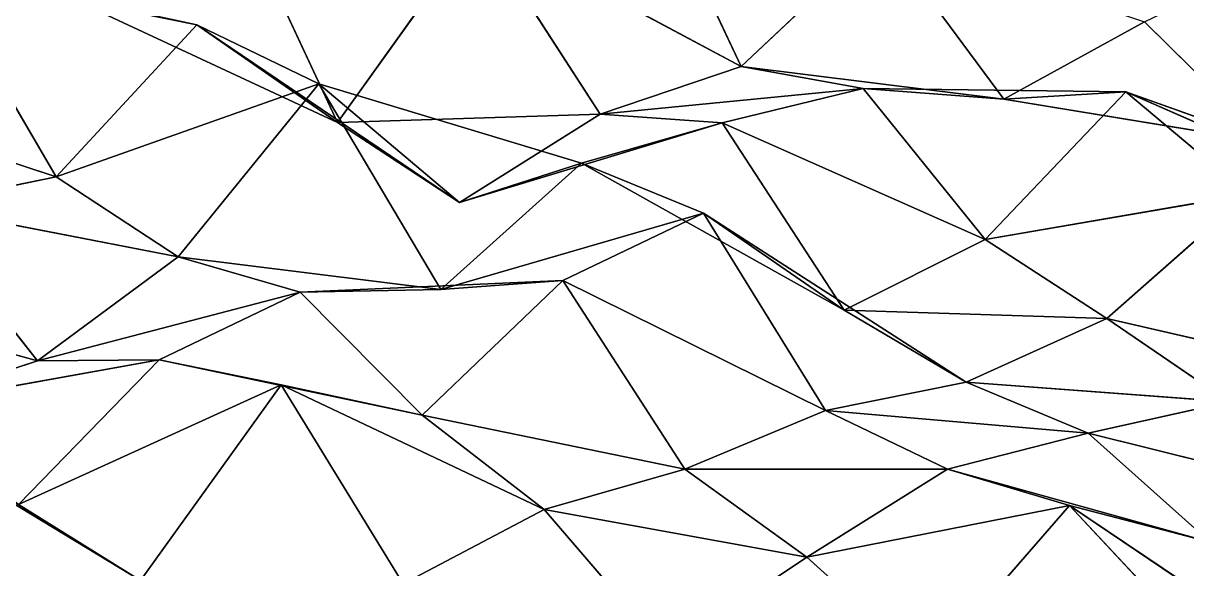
# Model space of a CAD drawing. Header units: metres. Extents: x -3703 to 431, y -1555 to 134.
# Drawn here: x -2952.1 to -2841.1, y -1311.1 to -1259 of the extents above; entities that cross this region are included whole.
import ezdxf

# ---------------------------------------------------------------- set-up
doc = ezdxf.new("R2010")
doc.units = ezdxf.units.M

msp = doc.modelspace()

# ---------------------------------------------------------------- linework, layer by layer
for p, q in [((-2895.2612, -1238.3741, -6499.8037), (-2883.6335, -1263.1549, -6534.59)), ((-2883.6335, -1263.1549, -6534.59), (-2895.2612, -1238.3741, -6499.8037)), ((-2933.7214, -1243.5813, -6513.304), (-2922.094, -1268.4979, -6548.059)), ((-2922.094, -1268.4979, -6548.059), (-2933.7214, -1243.5813, -6513.304)), ((-2908.6775, -1249.7096, -6524.765), (-2922.094, -1268.4979, -6548.059)), ((-2922.094, -1268.4979, -6548.059), (-2908.6775, -1249.7096, -6524.765)), ((-2883.6335, -1263.1549, -6534.59), (-2908.6775, -1249.7096, -6524.765)), ((-2908.6775, -1249.7096, -6524.765), (-2897.05, -1267.7, -6561.069)), ((-2897.05, -1267.7, -6561.069), (-2908.6775, -1249.7096, -6524.765)), ((-2908.6775, -1249.7096, -6524.765), (-2883.6335, -1263.1549, -6534.59)), ((-2870.217, -1250.5234, -6509.9185), (-2883.6335, -1263.1549, -6534.59)), ((-2883.6335, -1263.1549, -6534.59), (-2870.217, -1250.5234, -6509.9185)), ((-2870.217, -1250.5234, -6509.9185), (-2858.5894, -1266.2579, -6546.727)), ((-2858.5894, -1266.2579, -6546.727), (-2870.217, -1250.5234, -6509.9185)), ((-2935.5105, -1259.1693, -6577.6406), (-2960.5544, -1253.7628, -6566.018)), ((-2960.5544, -1253.7628, -6566.018), (-2948.9268, -1273.6763, -6601.892)), ((-2948.9268, -1273.6763, -6601.892), (-2960.5544, -1253.7628, -6566.018)), ((-2960.5544, -1253.7628, -6566.018), (-2935.5105, -1259.1693, -6577.6406)), ((-2922.094, -1268.4979, -6548.059), (-2947.138, -1256.8041, -6537.843)), ((-2947.138, -1256.8041, -6537.843), (-2935.5105, -1259.1693, -6577.6406)), ((-2935.5105, -1259.1693, -6577.6406), (-2947.138, -1256.8041, -6537.843)), ((-2947.138, -1256.8041, -6537.843), (-2922.094, -1268.4979, -6548.059)), ((-2935.5105, -1259.1693, -6577.6406), (-2948.9268, -1273.6763, -6601.892)), ((-2948.9268, -1273.6763, -6601.892), (-2935.5105, -1259.1693, -6577.6406)), ((-2922.094, -1268.4979, -6548.059), (-2935.5105, -1259.1693, -6577.6406)), ((-2910.4666, -1276.1294, -6586.679), (-2935.5105, -1259.1693, -6577.6406)), ((-2935.5105, -1259.1693, -6577.6406), (-2922.094, -1268.4979, -6548.059)), ((-2935.5105, -1259.1693, -6577.6406), (-2923.8826, -1264.824, -6616.7026)), ((-2923.8826, -1264.824, -6616.7026), (-2935.5105, -1259.1693, -6577.6406)), ((-2935.5105, -1259.1693, -6577.6406), (-2910.4666, -1276.1294, -6586.679)), ((-2845.173, -1258.8928, -6520.8784), (-2858.5894, -1266.2579, -6546.727)), ((-2858.5894, -1266.2579, -6546.727), (-2845.173, -1258.8928, -6520.8784)), ((-2845.173, -1258.8928, -6520.8784), (-2833.5454, -1270.3839, -6558.6357)), ((-2833.5454, -1270.3839, -6558.6357), (-2845.173, -1258.8928, -6520.8784)), ((-2883.6335, -1263.1549, -6534.59), (-2897.05, -1267.7, -6561.069)), ((-2897.05, -1267.7, -6561.069), (-2883.6335, -1263.1549, -6534.59)), ((-2858.5894, -1266.2579, -6546.727), (-2883.6335, -1263.1549, -6534.59)), ((-2883.6335, -1263.1549, -6534.59), (-2872.0059, -1265.2429, -6574.449)), ((-2872.0059, -1265.2429, -6574.449), (-2883.6335, -1263.1549, -6534.59)), ((-2883.6335, -1263.1549, -6534.59), (-2858.5894, -1266.2579, -6546.727)), ((-2948.9268, -1273.6763, -6601.892), (-2973.9707, -1265.4083, -6590.9097)), ((-2973.9707, -1265.4083, -6590.9097), (-2948.9268, -1273.6763, -6601.892)), ((-2923.8826, -1264.824, -6616.7026), (-2948.9268, -1273.6763, -6601.892)), ((-2948.9268, -1273.6763, -6601.892), (-2923.8826, -1264.824, -6616.7026)), ((-2923.8826, -1264.824, -6616.7026), (-2937.299, -1281.294, -6640.515)), ((-2937.299, -1281.294, -6640.515), (-2923.8826, -1264.824, -6616.7026)), ((-2910.4666, -1276.1294, -6586.679), (-2923.8826, -1264.824, -6616.7026)), ((-2898.8386, -1272.3795, -6627.844), (-2923.8826, -1264.824, -6616.7026)), ((-2923.8826, -1264.824, -6616.7026), (-2910.4666, -1276.1294, -6586.679)), ((-2923.8826, -1264.824, -6616.7026), (-2912.2551, -1284.4211, -6652.647)), ((-2912.2551, -1284.4211, -6652.647), (-2923.8826, -1264.824, -6616.7026)), ((-2923.8826, -1264.824, -6616.7026), (-2898.8386, -1272.3795, -6627.844)), ((-2872.0059, -1265.2429, -6574.449), (-2897.05, -1267.7, -6561.069)), ((-2897.05, -1267.7, -6561.069), (-2872.0059, -1265.2429, -6574.449)), ((-2872.0059, -1265.2429, -6574.449), (-2885.4224, -1268.5199, -6601.212)), ((-2885.4224, -1268.5199, -6601.212), (-2872.0059, -1265.2429, -6574.449)), ((-2858.5894, -1266.2579, -6546.727), (-2872.0059, -1265.2429, -6574.449)), ((-2846.962, -1265.5667, -6587.2085), (-2872.0059, -1265.2429, -6574.449)), ((-2872.0059, -1265.2429, -6574.449), (-2858.5894, -1266.2579, -6546.727)), ((-2872.0059, -1265.2429, -6574.449), (-2860.3784, -1279.656, -6611.553)), ((-2860.3784, -1279.656, -6611.553), (-2872.0059, -1265.2429, -6574.449)), ((-2872.0059, -1265.2429, -6574.449), (-2846.962, -1265.5667, -6587.2085)), ((-2846.962, -1265.5667, -6587.2085), (-2860.3784, -1279.656, -6611.553)), ((-2860.3784, -1279.656, -6611.553), (-2846.962, -1265.5667, -6587.2085)), ((-2858.5894, -1266.2579, -6546.727), (-2846.962, -1265.5667, -6587.2085)), ((-2846.962, -1265.5667, -6587.2085), (-2858.5894, -1266.2579, -6546.727)), ((-2833.5454, -1270.3839, -6558.6357), (-2858.5894, -1266.2579, -6546.727)), ((-2858.5894, -1266.2579, -6546.727), (-2833.5454, -1270.3839, -6558.6357)), ((-2833.5454, -1270.3839, -6558.6357), (-2846.962, -1265.5667, -6587.2085)), ((-2821.918, -1276.571, -6597.5786), (-2846.962, -1265.5667, -6587.2085)), ((-2846.962, -1265.5667, -6587.2085), (-2833.5454, -1270.3839, -6558.6357)), ((-2846.962, -1265.5667, -6587.2085), (-2835.3345, -1275.3444, -6625.3486)), ((-2835.3345, -1275.3444, -6625.3486), (-2846.962, -1265.5667, -6587.2085)), ((-2846.962, -1265.5667, -6587.2085), (-2821.918, -1276.571, -6597.5786)), ((-2897.05, -1267.7, -6561.069), (-2922.094, -1268.4979, -6548.059)), ((-2922.094, -1268.4979, -6548.059), (-2897.05, -1267.7, -6561.069)), ((-2922.094, -1268.4979, -6548.059), (-2910.4666, -1276.1294, -6586.679)), ((-2910.4666, -1276.1294, -6586.679), (-2922.094, -1268.4979, -6548.059)), ((-2897.05, -1267.7, -6561.069), (-2910.4666, -1276.1294, -6586.679)), ((-2910.4666, -1276.1294, -6586.679), (-2897.05, -1267.7, -6561.069)), ((-2885.4224, -1268.5199, -6601.212), (-2910.4666, -1276.1294, -6586.679)), ((-2910.4666, -1276.1294, -6586.679), (-2885.4224, -1268.5199, -6601.212)), ((-2885.4224, -1268.5199, -6601.212), (-2898.8386, -1272.3795, -6627.844)), ((-2898.8386, -1272.3795, -6627.844), (-2885.4224, -1268.5199, -6601.212)), ((-2897.05, -1267.7, -6561.069), (-2885.4224, -1268.5199, -6601.212)), ((-2885.4224, -1268.5199, -6601.212), (-2897.05, -1267.7, -6561.069)), ((-2860.3784, -1279.656, -6611.553), (-2885.4224, -1268.5199, -6601.212)), ((-2885.4224, -1268.5199, -6601.212), (-2873.7947, -1286.4033, -6637.5396)), ((-2873.7947, -1286.4033, -6637.5396), (-2885.4224, -1268.5199, -6601.212)), ((-2885.4224, -1268.5199, -6601.212), (-2860.3784, -1279.656, -6611.553)), ((-2898.8386, -1272.3795, -6627.844), (-2912.2551, -1284.4211, -6652.647)), ((-2912.2551, -1284.4211, -6652.647), (-2898.8386, -1272.3795, -6627.844)), ((-2910.4666, -1276.1294, -6586.679), (-2898.8386, -1272.3795, -6627.844)), ((-2898.8386, -1272.3795, -6627.844), (-2910.4666, -1276.1294, -6586.679)), ((-2873.7947, -1286.4033, -6637.5396), (-2898.8386, -1272.3795, -6627.844)), ((-2898.8386, -1272.3795, -6627.844), (-2887.2112, -1277.1488, -6667.1045)), ((-2887.2112, -1277.1488, -6667.1045), (-2898.8386, -1272.3795, -6627.844)), ((-2898.8386, -1272.3795, -6627.844), (-2873.7947, -1286.4033, -6637.5396)), ((-2948.9268, -1273.6763, -6601.892), (-2962.3433, -1276.4563, -6628.7656)), ((-2962.3433, -1276.4563, -6628.7656), (-2948.9268, -1273.6763, -6601.892)), ((-2948.9268, -1273.6763, -6601.892), (-2937.299, -1281.294, -6640.515)), ((-2937.299, -1281.294, -6640.515), (-2948.9268, -1273.6763, -6601.892)), ((-2835.3345, -1275.3444, -6625.3486), (-2860.3784, -1279.656, -6611.553)), ((-2860.3784, -1279.656, -6611.553), (-2835.3345, -1275.3444, -6625.3486)), ((-2835.3345, -1275.3444, -6625.3486), (-2848.7507, -1287.1956, -6650.194)), ((-2848.7507, -1287.1956, -6650.194), (-2835.3345, -1275.3444, -6625.3486)), ((-2937.299, -1281.294, -6640.515), (-2962.3433, -1276.4563, -6628.7656)), ((-2962.3433, -1276.4563, -6628.7656), (-2950.7156, -1291.2225, -6665.791)), ((-2950.7156, -1291.2225, -6665.791), (-2962.3433, -1276.4563, -6628.7656)), ((-2962.3433, -1276.4563, -6628.7656), (-2937.299, -1281.294, -6640.515)), ((-2887.2112, -1277.1488, -6667.1045), (-2912.2551, -1284.4211, -6652.647)), ((-2912.2551, -1284.4211, -6652.647), (-2887.2112, -1277.1488, -6667.1045)), ((-2887.2112, -1277.1488, -6667.1045), (-2900.6274, -1283.5677, -6693.165)), ((-2900.6274, -1283.5677, -6693.165), (-2887.2112, -1277.1488, -6667.1045)), ((-2873.7947, -1286.4033, -6637.5396), (-2887.2112, -1277.1488, -6667.1045)), ((-2862.1672, -1293.266, -6676.3315), (-2887.2112, -1277.1488, -6667.1045)), ((-2887.2112, -1277.1488, -6667.1045), (-2873.7947, -1286.4033, -6637.5396)), ((-2887.2112, -1277.1488, -6667.1045), (-2875.5835, -1295.9784, -6703.221)), ((-2875.5835, -1295.9784, -6703.221), (-2887.2112, -1277.1488, -6667.1045)), ((-2887.2112, -1277.1488, -6667.1045), (-2862.1672, -1293.266, -6676.3315)), ((-2860.3784, -1279.656, -6611.553), (-2873.7947, -1286.4033, -6637.5396)), ((-2873.7947, -1286.4033, -6637.5396), (-2860.3784, -1279.656, -6611.553)), ((-2860.3784, -1279.656, -6611.553), (-2848.7507, -1287.1956, -6650.194)), ((-2848.7507, -1287.1956, -6650.194), (-2860.3784, -1279.656, -6611.553)), ((-2937.299, -1281.294, -6640.515), (-2950.7156, -1291.2225, -6665.791)), ((-2950.7156, -1291.2225, -6665.791), (-2937.299, -1281.294, -6640.515)), ((-2912.2551, -1284.4211, -6652.647), (-2937.299, -1281.294, -6640.515)), ((-2937.299, -1281.294, -6640.515), (-2925.6714, -1284.691, -6680.0825)), ((-2925.6714, -1284.691, -6680.0825), (-2937.299, -1281.294, -6640.515)), ((-2937.299, -1281.294, -6640.515), (-2912.2551, -1284.4211, -6652.647)), ((-2900.6274, -1283.5677, -6693.165), (-2925.6714, -1284.691, -6680.0825)), ((-2925.6714, -1284.691, -6680.0825), (-2900.6274, -1283.5677, -6693.165)), ((-2900.6274, -1283.5677, -6693.165), (-2914.044, -1296.4164, -6717.787)), ((-2914.044, -1296.4164, -6717.787), (-2900.6274, -1283.5677, -6693.165)), ((-2912.2551, -1284.4211, -6652.647), (-2900.6274, -1283.5677, -6693.165)), ((-2900.6274, -1283.5677, -6693.165), (-2912.2551, -1284.4211, -6652.647)), ((-2875.5835, -1295.9784, -6703.221), (-2900.6274, -1283.5677, -6693.165)), ((-2900.6274, -1283.5677, -6693.165), (-2889, -1301.5704, -6729.466)), ((-2889, -1301.5704, -6729.466), (-2900.6274, -1283.5677, -6693.165)), ((-2900.6274, -1283.5677, -6693.165), (-2875.5835, -1295.9784, -6703.221)), ((-2950.7156, -1291.2225, -6665.791), (-2975.7595, -1284.3314, -6654.5005)), ((-2975.7595, -1284.3314, -6654.5005), (-2950.7156, -1291.2225, -6665.791)), ((-2925.6714, -1284.691, -6680.0825), (-2950.7156, -1291.2225, -6665.791)), ((-2950.7156, -1291.2225, -6665.791), (-2925.6714, -1284.691, -6680.0825)), ((-2925.6714, -1284.691, -6680.0825), (-2939.088, -1291.1296, -6706.138)), ((-2939.088, -1291.1296, -6706.138), (-2925.6714, -1284.691, -6680.0825)), ((-2912.2551, -1284.4211, -6652.647), (-2925.6714, -1284.691, -6680.0825)), ((-2925.6714, -1284.691, -6680.0825), (-2912.2551, -1284.4211, -6652.647)), ((-2925.6714, -1284.691, -6680.0825), (-2914.044, -1296.4164, -6717.787)), ((-2914.044, -1296.4164, -6717.787), (-2925.6714, -1284.691, -6680.0825)), ((-2848.7507, -1287.1956, -6650.194), (-2873.7947, -1286.4033, -6637.5396)), ((-2873.7947, -1286.4033, -6637.5396), (-2862.1672, -1293.266, -6676.3315)), ((-2862.1672, -1293.266, -6676.3315), (-2873.7947, -1286.4033, -6637.5396)), ((-2873.7947, -1286.4033, -6637.5396), (-2848.7507, -1287.1956, -6650.194)), ((-2848.7507, -1287.1956, -6650.194), (-2862.1672, -1293.266, -6676.3315)), ((-2862.1672, -1293.266, -6676.3315), (-2848.7507, -1287.1956, -6650.194)), ((-2823.7068, -1292.9878, -6661.73), (-2848.7507, -1287.1956, -6650.194)), ((-2848.7507, -1287.1956, -6650.194), (-2837.1233, -1295.1366, -6688.7446)), ((-2837.1233, -1295.1366, -6688.7446), (-2848.7507, -1287.1956, -6650.194)), ((-2848.7507, -1287.1956, -6650.194), (-2823.7068, -1292.9878, -6661.73)), ((-2939.088, -1291.1296, -6706.138), (-2964.132, -1295.639, -6692.299)), ((-2964.132, -1295.639, -6692.299), (-2939.088, -1291.1296, -6706.138)), ((-2950.7156, -1291.2225, -6665.791), (-2964.132, -1295.639, -6692.299)), ((-2964.132, -1295.639, -6692.299), (-2950.7156, -1291.2225, -6665.791)), ((-2939.088, -1291.1296, -6706.138), (-2952.5044, -1304.944, -6730.5444)), ((-2952.5044, -1304.944, -6730.5444), (-2939.088, -1291.1296, -6706.138)), ((-2950.7156, -1291.2225, -6665.791), (-2939.088, -1291.1296, -6706.138)), ((-2939.088, -1291.1296, -6706.138), (-2950.7156, -1291.2225, -6665.791)), ((-2914.044, -1296.4164, -6717.787), (-2939.088, -1291.1296, -6706.138)), ((-2939.088, -1291.1296, -6706.138), (-2927.4604, -1293.5256, -6745.929)), ((-2927.4604, -1293.5256, -6745.929), (-2939.088, -1291.1296, -6706.138)), ((-2939.088, -1291.1296, -6706.138), (-2914.044, -1296.4164, -6717.787)), ((-2927.4604, -1293.5256, -6745.929), (-2952.5044, -1304.944, -6730.5444)), ((-2952.5044, -1304.944, -6730.5444), (-2927.4604, -1293.5256, -6745.929)), ((-2927.4604, -1293.5256, -6745.929), (-2940.8767, -1312.1635, -6769.257)), ((-2940.8767, -1312.1635, -6769.257), (-2927.4604, -1293.5256, -6745.929)), ((-2914.044, -1296.4164, -6717.787), (-2927.4604, -1293.5256, -6745.929)), ((-2902.4165, -1305.4084, -6756.103), (-2927.4604, -1293.5256, -6745.929)), ((-2927.4604, -1293.5256, -6745.929), (-2914.044, -1296.4164, -6717.787)), ((-2927.4604, -1293.5256, -6745.929), (-2915.8328, -1312.4867, -6782.0156)), ((-2915.8328, -1312.4867, -6782.0156), (-2927.4604, -1293.5256, -6745.929)), ((-2927.4604, -1293.5256, -6745.929), (-2902.4165, -1305.4084, -6756.103)), ((-2862.1672, -1293.266, -6676.3315), (-2875.5835, -1295.9784, -6703.221)), ((-2875.5835, -1295.9784, -6703.221), (-2862.1672, -1293.266, -6676.3315)), ((-2837.1233, -1295.1366, -6688.7446), (-2862.1672, -1293.266, -6676.3315)), ((-2862.1672, -1293.266, -6676.3315), (-2850.5396, -1298.1274, -6715.572)), ((-2850.5396, -1298.1274, -6715.572), (-2862.1672, -1293.266, -6676.3315)), ((-2862.1672, -1293.266, -6676.3315), (-2837.1233, -1295.1366, -6688.7446)), ((-2837.1233, -1295.1366, -6688.7446), (-2850.5396, -1298.1274, -6715.572)), ((-2850.5396, -1298.1274, -6715.572), (-2837.1233, -1295.1366, -6688.7446)), ((-2889, -1301.5704, -6729.466), (-2914.044, -1296.4164, -6717.787)), ((-2914.044, -1296.4164, -6717.787), (-2902.4165, -1305.4084, -6756.103)), ((-2902.4165, -1305.4084, -6756.103), (-2914.044, -1296.4164, -6717.787)), ((-2914.044, -1296.4164, -6717.787), (-2889, -1301.5704, -6729.466)), ((-2875.5835, -1295.9784, -6703.221), (-2889, -1301.5704, -6729.466)), ((-2889, -1301.5704, -6729.466), (-2875.5835, -1295.9784, -6703.221)), ((-2850.5396, -1298.1274, -6715.572), (-2875.5835, -1295.9784, -6703.221)), ((-2875.5835, -1295.9784, -6703.221), (-2863.956, -1301.5518, -6742.3013)), ((-2863.956, -1301.5518, -6742.3013), (-2875.5835, -1295.9784, -6703.221)), ((-2875.5835, -1295.9784, -6703.221), (-2850.5396, -1298.1274, -6715.572)), ((-2940.8767, -1312.1635, -6769.257), (-2965.9207, -1297.0089, -6759.8145)), ((-2965.9207, -1297.0089, -6759.8145), (-2940.8767, -1312.1635, -6769.257)), ((-2850.5396, -1298.1274, -6715.572), (-2863.956, -1301.5518, -6742.3013)), ((-2863.956, -1301.5518, -6742.3013), (-2850.5396, -1298.1274, -6715.572)), ((-2825.4956, -1304.3486, -6727.0117), (-2850.5396, -1298.1274, -6715.572)), ((-2850.5396, -1298.1274, -6715.572), (-2838.912, -1308.5192, -6753.5747)), ((-2838.912, -1308.5192, -6753.5747), (-2850.5396, -1298.1274, -6715.572)), ((-2850.5396, -1298.1274, -6715.572), (-2825.4956, -1304.3486, -6727.0117)), ((-2889, -1301.5704, -6729.466), (-2902.4165, -1305.4084, -6756.103)), ((-2902.4165, -1305.4084, -6756.103), (-2889, -1301.5704, -6729.466)), ((-2863.956, -1301.5518, -6742.3013), (-2889, -1301.5704, -6729.466)), ((-2889, -1301.5704, -6729.466), (-2863.956, -1301.5518, -6742.3013)), ((-2889, -1301.5704, -6729.466), (-2877.3726, -1309.9485, -6767.919)), ((-2877.3726, -1309.9485, -6767.919), (-2889, -1301.5704, -6729.466)), ((-2863.956, -1301.5518, -6742.3013), (-2877.3726, -1309.9485, -6767.919)), ((-2877.3726, -1309.9485, -6767.919), (-2863.956, -1301.5518, -6742.3013)), ((-2838.912, -1308.5192, -6753.5747), (-2863.956, -1301.5518, -6742.3013)), ((-2863.956, -1301.5518, -6742.3013), (-2852.3286, -1305.0265, -6781.851)), ((-2852.3286, -1305.0265, -6781.851), (-2863.956, -1301.5518, -6742.3013)), ((-2863.956, -1301.5518, -6742.3013), (-2838.912, -1308.5192, -6753.5747)), ((-2952.5044, -1304.944, -6730.5444), (-2940.8767, -1312.1635, -6769.257)), ((-2940.8767, -1312.1635, -6769.257), (-2952.5044, -1304.944, -6730.5444)), ((-2852.3286, -1305.0265, -6781.851), (-2877.3726, -1309.9485, -6767.919)), ((-2877.3726, -1309.9485, -6767.919), (-2852.3286, -1305.0265, -6781.851)), ((-2852.3286, -1305.0265, -6781.851), (-2865.7449, -1320.44, -6805.9)), ((-2865.7449, -1320.44, -6805.9), (-2852.3286, -1305.0265, -6781.851)), ((-2838.912, -1308.5192, -6753.5747), (-2852.3286, -1305.0265, -6781.851)), ((-2827.2847, -1321.882, -6790.913), (-2852.3286, -1305.0265, -6781.851)), ((-2852.3286, -1305.0265, -6781.851), (-2838.912, -1308.5192, -6753.5747)), ((-2852.3286, -1305.0265, -6781.851), (-2840.701, -1317.4501, -6819.3994)), ((-2840.701, -1317.4501, -6819.3994), (-2852.3286, -1305.0265, -6781.851)), ((-2852.3286, -1305.0265, -6781.851), (-2827.2847, -1321.882, -6790.913)), ((-2902.4165, -1305.4084, -6756.103), (-2915.8328, -1312.4867, -6782.0156)), ((-2915.8328, -1312.4867, -6782.0156), (-2902.4165, -1305.4084, -6756.103)), ((-2877.3726, -1309.9485, -6767.919), (-2902.4165, -1305.4084, -6756.103)), ((-2902.4165, -1305.4084, -6756.103), (-2890.7888, -1318.9073, -6793.411)), ((-2890.7888, -1318.9073, -6793.411), (-2902.4165, -1305.4084, -6756.103)), ((-2902.4165, -1305.4084, -6756.103), (-2877.3726, -1309.9485, -6767.919)), ((-2877.3726, -1309.9485, -6767.919), (-2890.7888, -1318.9073, -6793.411)), ((-2890.7888, -1318.9073, -6793.411), (-2877.3726, -1309.9485, -6767.919)), ((-2877.3726, -1309.9485, -6767.919), (-2865.7449, -1320.44, -6805.9)), ((-2865.7449, -1320.44, -6805.9), (-2877.3726, -1309.9485, -6767.919))]:
    msp.add_line(p, q)
for points in [[(-2895.2612, -1238.3741, -6499.8037), (-2883.6335, -1263.1549, -6534.59), (-2908.6775, -1249.7096, -6524.765), (-2908.6775, -1249.7095, -6524.765)], [(-2883.6335, -1263.1549, -6534.59), (-2895.2612, -1238.3741, -6499.8037), (-2870.217, -1250.5234, -6509.9185), (-2870.217, -1250.5233, -6509.9185)], [(-2933.7214, -1243.5813, -6513.304), (-2922.094, -1268.4979, -6548.059), (-2947.138, -1256.8041, -6537.843), (-2947.138, -1256.804, -6537.843)], [(-2922.094, -1268.4979, -6548.059), (-2933.7214, -1243.5813, -6513.304), (-2908.6775, -1249.7096, -6524.765), (-2908.6775, -1249.7095, -6524.765)], [(-2833.5454, -1270.3839, -6558.6357), (-2845.173, -1258.8928, -6520.8784), (-2820.1292, -1246.8057, -6536.412), (-2820.1292, -1246.8055, -6536.412)], [(-2908.6775, -1249.7096, -6524.765), (-2897.05, -1267.7, -6561.069), (-2922.094, -1268.4979, -6548.059), (-2922.094, -1268.4978, -6548.059)], [(-2897.05, -1267.7, -6561.069), (-2908.6775, -1249.7096, -6524.765), (-2883.6335, -1263.1549, -6534.59), (-2883.6335, -1263.1548, -6534.59)], [(-2870.217, -1250.5234, -6509.9185), (-2858.5894, -1266.2579, -6546.727), (-2883.6335, -1263.1549, -6534.59), (-2883.6335, -1263.1548, -6534.59)], [(-2858.5894, -1266.2579, -6546.727), (-2870.217, -1250.5234, -6509.9185), (-2845.173, -1258.8928, -6520.8784), (-2845.173, -1258.8927, -6520.8784)], [(-2960.5544, -1253.7628, -6566.018), (-2948.9268, -1273.6763, -6601.892), (-2973.9707, -1265.4083, -6590.9097), (-2973.9707, -1265.4082, -6590.9097)], [(-2947.138, -1256.8041, -6537.843), (-2935.5105, -1259.1693, -6577.6406), (-2960.5544, -1253.7628, -6566.018), (-2960.5544, -1253.7627, -6566.018)], [(-2948.9268, -1273.6763, -6601.892), (-2960.5544, -1253.7628, -6566.018), (-2935.5105, -1259.1693, -6577.6406), (-2935.5105, -1259.1692, -6577.6406)], [(-2935.5105, -1259.1693, -6577.6406), (-2947.138, -1256.8041, -6537.843), (-2922.094, -1268.4979, -6548.059), (-2922.094, -1268.4978, -6548.059)], [(-2935.5105, -1259.1693, -6577.6406), (-2923.8826, -1264.824, -6616.7026), (-2948.9268, -1273.6763, -6601.892), (-2948.9268, -1273.6761, -6601.892)], [(-2922.094, -1268.4979, -6548.059), (-2910.4666, -1276.1294, -6586.679), (-2935.5105, -1259.1693, -6577.6406), (-2935.5105, -1259.1692, -6577.6406)], [(-2923.8826, -1264.824, -6616.7026), (-2935.5105, -1259.1693, -6577.6406), (-2910.4666, -1276.1294, -6586.679), (-2910.4666, -1276.1293, -6586.679)], [(-2845.173, -1258.8928, -6520.8784), (-2833.5454, -1270.3839, -6558.6357), (-2858.5894, -1266.2579, -6546.727), (-2858.5894, -1266.2578, -6546.727)], [(-2883.6335, -1263.1549, -6534.59), (-2872.0059, -1265.2429, -6574.449), (-2897.05, -1267.7, -6561.069), (-2897.05, -1267.6998, -6561.069)], [(-2872.0059, -1265.2429, -6574.449), (-2883.6335, -1263.1549, -6534.59), (-2858.5894, -1266.2579, -6546.727), (-2858.5894, -1266.2578, -6546.727)], [(-2962.3433, -1276.4563, -6628.7656), (-2973.9707, -1265.4083, -6590.9097), (-2948.9268, -1273.6763, -6601.892), (-2948.9268, -1273.6761, -6601.892)], [(-2937.299, -1281.294, -6640.515), (-2948.9268, -1273.6763, -6601.892), (-2923.8826, -1264.824, -6616.7026), (-2923.8826, -1264.8239, -6616.7026)], [(-2923.8826, -1264.824, -6616.7026), (-2912.2551, -1284.4211, -6652.647), (-2937.299, -1281.294, -6640.515), (-2937.299, -1281.2938, -6640.515)], [(-2910.4666, -1276.1294, -6586.679), (-2898.8386, -1272.3795, -6627.844), (-2923.8826, -1264.824, -6616.7026), (-2923.8826, -1264.8239, -6616.7026)], [(-2912.2551, -1284.4211, -6652.647), (-2923.8826, -1264.824, -6616.7026), (-2898.8386, -1272.3795, -6627.844), (-2898.8386, -1272.3794, -6627.844)], [(-2885.4224, -1268.5199, -6601.212), (-2897.05, -1267.7, -6561.069), (-2872.0059, -1265.2429, -6574.449), (-2872.0059, -1265.2428, -6574.449)], [(-2872.0059, -1265.2429, -6574.449), (-2860.3784, -1279.656, -6611.553), (-2885.4224, -1268.5199, -6601.212), (-2885.4224, -1268.5198, -6601.212)], [(-2858.5894, -1266.2579, -6546.727), (-2846.962, -1265.5667, -6587.2085), (-2872.0059, -1265.2429, -6574.449), (-2872.0059, -1265.2428, -6574.449)], [(-2860.3784, -1279.656, -6611.553), (-2872.0059, -1265.2429, -6574.449), (-2846.962, -1265.5667, -6587.2085), (-2846.962, -1265.5665, -6587.2085)], [(-2846.962, -1265.5667, -6587.2085), (-2835.3345, -1275.3444, -6625.3486), (-2860.3784, -1279.656, -6611.553), (-2860.3784, -1279.6559, -6611.553)], [(-2846.962, -1265.5667, -6587.2085), (-2858.5894, -1266.2579, -6546.727), (-2833.5454, -1270.3839, -6558.6357), (-2833.5454, -1270.3838, -6558.6357)], [(-2833.5454, -1270.3839, -6558.6357), (-2821.918, -1276.571, -6597.5786), (-2846.962, -1265.5667, -6587.2085), (-2846.962, -1265.5665, -6587.2085)], [(-2835.3345, -1275.3444, -6625.3486), (-2846.962, -1265.5667, -6587.2085), (-2821.918, -1276.571, -6597.5786), (-2821.918, -1276.5709, -6597.5786)], [(-2910.4666, -1276.1294, -6586.679), (-2922.094, -1268.4979, -6548.059), (-2897.05, -1267.7, -6561.069), (-2897.05, -1267.6998, -6561.069)], [(-2897.05, -1267.7, -6561.069), (-2885.4224, -1268.5199, -6601.212), (-2910.4666, -1276.1294, -6586.679), (-2910.4666, -1276.1293, -6586.679)], [(-2898.8386, -1272.3795, -6627.844), (-2910.4666, -1276.1294, -6586.679), (-2885.4224, -1268.5199, -6601.212), (-2885.4224, -1268.5198, -6601.212)], [(-2885.4224, -1268.5199, -6601.212), (-2873.7947, -1286.4033, -6637.5396), (-2898.8386, -1272.3795, -6627.844), (-2898.8386, -1272.3794, -6627.844)], [(-2873.7947, -1286.4033, -6637.5396), (-2885.4224, -1268.5199, -6601.212), (-2860.3784, -1279.656, -6611.553), (-2860.3784, -1279.6559, -6611.553)], [(-2898.8386, -1272.3795, -6627.844), (-2887.2112, -1277.1488, -6667.1045), (-2912.2551, -1284.4211, -6652.647), (-2912.2551, -1284.421, -6652.647)], [(-2887.2112, -1277.1488, -6667.1045), (-2898.8386, -1272.3795, -6627.844), (-2873.7947, -1286.4033, -6637.5396), (-2873.7947, -1286.4032, -6637.5396)], [(-2948.9268, -1273.6763, -6601.892), (-2937.299, -1281.294, -6640.515), (-2962.3433, -1276.4563, -6628.7656), (-2962.3433, -1276.4562, -6628.7656)], [(-2848.7507, -1287.1956, -6650.194), (-2860.3784, -1279.656, -6611.553), (-2835.3345, -1275.3444, -6625.3486), (-2835.3345, -1275.3442, -6625.3486)], [(-2835.3345, -1275.3444, -6625.3486), (-2823.7068, -1292.9878, -6661.73), (-2848.7507, -1287.1956, -6650.194), (-2848.7507, -1287.1954, -6650.194)], [(-2962.3433, -1276.4563, -6628.7656), (-2950.7156, -1291.2225, -6665.791), (-2975.7595, -1284.3314, -6654.5005), (-2975.7595, -1284.3313, -6654.5005)], [(-2950.7156, -1291.2225, -6665.791), (-2962.3433, -1276.4563, -6628.7656), (-2937.299, -1281.294, -6640.515), (-2937.299, -1281.2938, -6640.515)], [(-2900.6274, -1283.5677, -6693.165), (-2912.2551, -1284.4211, -6652.647), (-2887.2112, -1277.1488, -6667.1045), (-2887.2112, -1277.1487, -6667.1045)], [(-2887.2112, -1277.1488, -6667.1045), (-2875.5835, -1295.9784, -6703.221), (-2900.6274, -1283.5677, -6693.165), (-2900.6274, -1283.5676, -6693.165)], [(-2873.7947, -1286.4033, -6637.5396), (-2862.1672, -1293.266, -6676.3315), (-2887.2112, -1277.1488, -6667.1045), (-2887.2112, -1277.1487, -6667.1045)], [(-2875.5835, -1295.9784, -6703.221), (-2887.2112, -1277.1488, -6667.1045), (-2862.1672, -1293.266, -6676.3315), (-2862.1672, -1293.2659, -6676.3315)], [(-2860.3784, -1279.656, -6611.553), (-2848.7507, -1287.1956, -6650.194), (-2873.7947, -1286.4033, -6637.5396), (-2873.7947, -1286.4032, -6637.5396)], [(-2937.299, -1281.294, -6640.515), (-2925.6714, -1284.691, -6680.0825), (-2950.7156, -1291.2225, -6665.791), (-2950.7156, -1291.2224, -6665.791)], [(-2925.6714, -1284.691, -6680.0825), (-2937.299, -1281.294, -6640.515), (-2912.2551, -1284.4211, -6652.647), (-2912.2551, -1284.421, -6652.647)], [(-2914.044, -1296.4164, -6717.787), (-2925.6714, -1284.691, -6680.0825), (-2900.6274, -1283.5677, -6693.165), (-2900.6274, -1283.5676, -6693.165)], [(-2912.2551, -1284.4211, -6652.647), (-2900.6274, -1283.5677, -6693.165), (-2925.6714, -1284.691, -6680.0825), (-2925.6714, -1284.6909, -6680.0825)], [(-2900.6274, -1283.5677, -6693.165), (-2889, -1301.5704, -6729.466), (-2914.044, -1296.4164, -6717.787), (-2914.044, -1296.4163, -6717.787)], [(-2889, -1301.5704, -6729.466), (-2900.6274, -1283.5677, -6693.165), (-2875.5835, -1295.9784, -6703.221), (-2875.5835, -1295.9783, -6703.221)], [(-2964.132, -1295.639, -6692.299), (-2975.7595, -1284.3314, -6654.5005), (-2950.7156, -1291.2225, -6665.791), (-2950.7156, -1291.2224, -6665.791)], [(-2939.088, -1291.1296, -6706.138), (-2950.7156, -1291.2225, -6665.791), (-2925.6714, -1284.691, -6680.0825), (-2925.6714, -1284.6909, -6680.0825)], [(-2925.6714, -1284.691, -6680.0825), (-2914.044, -1296.4164, -6717.787), (-2939.088, -1291.1296, -6706.138), (-2939.088, -1291.1295, -6706.138)], [(-2862.1672, -1293.266, -6676.3315), (-2873.7947, -1286.4033, -6637.5396), (-2848.7507, -1287.1956, -6650.194), (-2848.7507, -1287.1954, -6650.194)], [(-2848.7507, -1287.1956, -6650.194), (-2837.1233, -1295.1366, -6688.7446), (-2862.1672, -1293.266, -6676.3315), (-2862.1672, -1293.2659, -6676.3315)], [(-2837.1233, -1295.1366, -6688.7446), (-2848.7507, -1287.1956, -6650.194), (-2823.7068, -1292.9878, -6661.73), (-2823.7068, -1292.9877, -6661.73)], [(-2952.5044, -1304.944, -6730.5444), (-2964.132, -1295.639, -6692.299), (-2939.088, -1291.1296, -6706.138), (-2939.088, -1291.1295, -6706.138)], [(-2950.7156, -1291.2225, -6665.791), (-2939.088, -1291.1296, -6706.138), (-2964.132, -1295.639, -6692.299), (-2964.132, -1295.6389, -6692.299)], [(-2939.088, -1291.1296, -6706.138), (-2927.4604, -1293.5256, -6745.929), (-2952.5044, -1304.944, -6730.5444), (-2952.5044, -1304.9438, -6730.5444)], [(-2927.4604, -1293.5256, -6745.929), (-2939.088, -1291.1296, -6706.138), (-2914.044, -1296.4164, -6717.787), (-2914.044, -1296.4163, -6717.787)], [(-2940.8767, -1312.1635, -6769.257), (-2952.5044, -1304.944, -6730.5444), (-2927.4604, -1293.5256, -6745.929), (-2927.4604, -1293.5255, -6745.929)], [(-2927.4604, -1293.5256, -6745.929), (-2915.8328, -1312.4867, -6782.0156), (-2940.8767, -1312.1635, -6769.257), (-2940.8767, -1312.1633, -6769.257)], [(-2914.044, -1296.4164, -6717.787), (-2902.4165, -1305.4084, -6756.103), (-2927.4604, -1293.5256, -6745.929), (-2927.4604, -1293.5255, -6745.929)], [(-2915.8328, -1312.4867, -6782.0156), (-2927.4604, -1293.5256, -6745.929), (-2902.4165, -1305.4084, -6756.103), (-2902.4165, -1305.4083, -6756.103)], [(-2862.1672, -1293.266, -6676.3315), (-2850.5396, -1298.1274, -6715.572), (-2875.5835, -1295.9784, -6703.221), (-2875.5835, -1295.9783, -6703.221)], [(-2850.5396, -1298.1274, -6715.572), (-2862.1672, -1293.266, -6676.3315), (-2837.1233, -1295.1366, -6688.7446), (-2837.1233, -1295.1365, -6688.7446)], [(-2837.1233, -1295.1366, -6688.7446), (-2825.4956, -1304.3486, -6727.0117), (-2850.5396, -1298.1274, -6715.572), (-2850.5396, -1298.1273, -6715.572)], [(-2902.4165, -1305.4084, -6756.103), (-2914.044, -1296.4164, -6717.787), (-2889, -1301.5704, -6729.466), (-2889, -1301.5703, -6729.466)], [(-2875.5835, -1295.9784, -6703.221), (-2863.956, -1301.5518, -6742.3013), (-2889, -1301.5704, -6729.466), (-2889, -1301.5703, -6729.466)], [(-2863.956, -1301.5518, -6742.3013), (-2875.5835, -1295.9784, -6703.221), (-2850.5396, -1298.1274, -6715.572), (-2850.5396, -1298.1273, -6715.572)], [(-2952.5044, -1304.944, -6730.5444), (-2940.8767, -1312.1635, -6769.257), (-2965.9207, -1297.0089, -6759.8145), (-2965.9207, -1297.0088, -6759.8145)], [(-2954.2932, -1320.3386, -6794.925), (-2965.9207, -1297.0089, -6759.8145), (-2940.8767, -1312.1635, -6769.257), (-2940.8767, -1312.1633, -6769.257)], [(-2850.5396, -1298.1274, -6715.572), (-2838.912, -1308.5192, -6753.5747), (-2863.956, -1301.5518, -6742.3013), (-2863.956, -1301.5516, -6742.3013)], [(-2838.912, -1308.5192, -6753.5747), (-2850.5396, -1298.1274, -6715.572), (-2825.4956, -1304.3486, -6727.0117), (-2825.4956, -1304.3485, -6727.0117)], [(-2889, -1301.5704, -6729.466), (-2877.3726, -1309.9485, -6767.919), (-2902.4165, -1305.4084, -6756.103), (-2902.4165, -1305.4083, -6756.103)], [(-2877.3726, -1309.9485, -6767.919), (-2889, -1301.5704, -6729.466), (-2863.956, -1301.5518, -6742.3013), (-2863.956, -1301.5516, -6742.3013)], [(-2863.956, -1301.5518, -6742.3013), (-2852.3286, -1305.0265, -6781.851), (-2877.3726, -1309.9485, -6767.919), (-2877.3726, -1309.9484, -6767.919)], [(-2852.3286, -1305.0265, -6781.851), (-2863.956, -1301.5518, -6742.3013), (-2838.912, -1308.5192, -6753.5747), (-2838.912, -1308.519, -6753.5747)], [(-2865.7449, -1320.44, -6805.9), (-2877.3726, -1309.9485, -6767.919), (-2852.3286, -1305.0265, -6781.851), (-2852.3286, -1305.0264, -6781.851)], [(-2852.3286, -1305.0265, -6781.851), (-2840.701, -1317.4501, -6819.3994), (-2865.7449, -1320.44, -6805.9), (-2865.7449, -1320.4398, -6805.9)], [(-2838.912, -1308.5192, -6753.5747), (-2827.2847, -1321.882, -6790.913), (-2852.3286, -1305.0265, -6781.851), (-2852.3286, -1305.0264, -6781.851)], [(-2840.701, -1317.4501, -6819.3994), (-2852.3286, -1305.0265, -6781.851), (-2827.2847, -1321.882, -6790.913), (-2827.2847, -1321.8818, -6790.913)], [(-2902.4165, -1305.4084, -6756.103), (-2890.7888, -1318.9073, -6793.411), (-2915.8328, -1312.4867, -6782.0156), (-2915.8328, -1312.4866, -6782.0156)], [(-2890.7888, -1318.9073, -6793.411), (-2902.4165, -1305.4084, -6756.103), (-2877.3726, -1309.9485, -6767.919), (-2877.3726, -1309.9484, -6767.919)], [(-2877.3726, -1309.9485, -6767.919), (-2865.7449, -1320.44, -6805.9), (-2890.7888, -1318.9073, -6793.411), (-2890.7888, -1318.9072, -6793.411)]]:
    msp.add_3dface(points)

doc.saveas('drawing.dxf')
